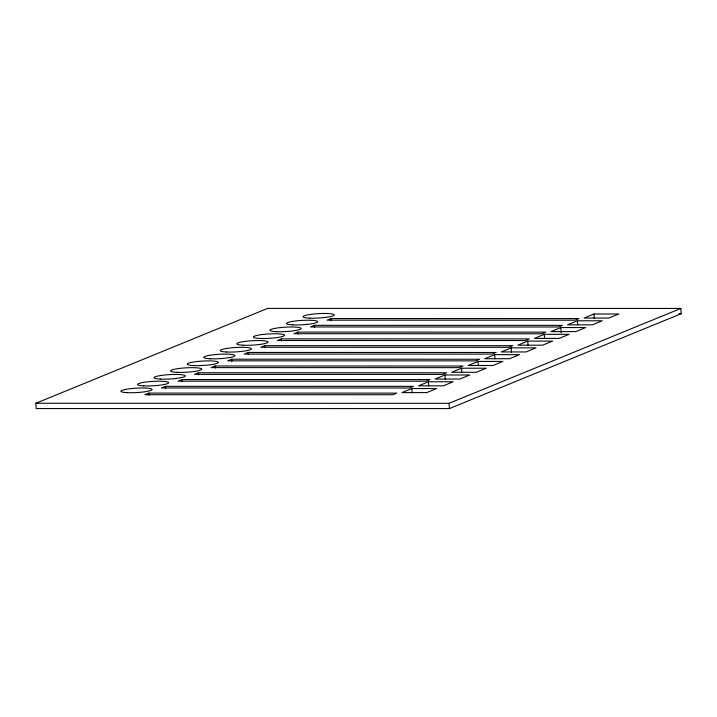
<?xml version="1.0" encoding="UTF-8"?>
<svg xmlns="http://www.w3.org/2000/svg" width="717" height="717" viewBox="0 0 717 717"><rect width="100%" height="100%" fill="white"/><g stroke="black" fill="none" stroke-linecap="round" stroke-linejoin="round"><path stroke-width="1.08" d="M35.85 403.268L267.638 308.391L680.845 308.444L681.15 313.732L449.362 408.609L36.155 408.556L35.85 403.268L449.057 403.321L680.845 308.444M148.912 393.095L144.942 394.717L392.862 394.753L396.833 393.122L148.912 393.095L149.037 395.21M165.466 386.32L161.495 387.942L409.416 387.978L413.395 386.346L165.466 386.32L165.591 388.435M182.019 379.544L178.049 381.166L425.979 381.202L429.949 379.571L182.019 379.544L182.145 381.659M198.582 372.759L194.603 374.391L442.532 374.417L446.503 372.795L198.582 372.759L198.699 374.874M215.136 365.984L211.165 367.615L459.086 367.642L463.065 366.02L215.136 365.984L215.261 368.099M231.69 359.208L227.719 360.839L475.64 360.866L479.619 359.244L231.69 359.208L231.815 361.323M248.243 352.432L244.273 354.064L492.203 354.09L496.173 352.468L248.243 352.432L248.369 354.548M264.806 345.657L260.827 347.279L508.756 347.315L512.727 345.684L264.806 345.657L264.923 347.772M281.36 338.881L277.389 340.503L525.31 340.539L529.289 338.908L281.36 338.881L281.485 340.996M297.913 332.105L293.943 333.728L541.864 333.763L545.843 332.132L297.913 332.105L298.039 334.221M314.476 325.33L310.497 326.952L558.426 326.988L562.397 325.357L314.476 325.33L314.593 327.445M331.03 318.545L327.051 320.176L574.98 320.203L578.951 318.581L331.03 318.545L331.146 320.66M411.89 388.542L401.959 392.611L426.749 392.611L436.68 388.542L411.89 388.542L412.132 392.773M428.443 381.767L418.513 385.836L443.303 385.836L453.234 381.767L428.443 381.767L428.685 385.997M444.997 374.991L435.067 379.051L459.857 379.06L469.796 374.991L444.997 374.991L445.248 379.221M461.56 368.215L451.62 372.275L476.42 372.284L486.35 368.215L461.56 368.215L461.802 372.446M478.114 361.44L468.183 365.5L492.973 365.509L502.904 361.44L478.114 361.44L478.356 365.67M494.667 354.655L484.737 358.724L509.527 358.724L519.458 354.664L494.667 354.655L494.909 358.885M511.221 347.879L501.291 351.948L526.081 351.948L536.02 347.888L511.221 347.879L511.472 352.11M527.784 341.104L517.844 345.173L542.644 345.173L552.574 341.113L527.784 341.104L528.026 345.334M544.337 334.328L534.407 338.397L559.197 338.397L569.128 334.328L544.337 334.328L544.579 338.558M560.891 327.552L550.961 331.621L575.751 331.621L585.69 327.552L560.891 327.552L561.196 332.84M577.454 320.777L567.514 324.837L592.305 324.846L602.244 320.777L577.454 320.777L577.696 325.007M594.008 314.001L584.068 318.061L608.867 318.07L618.798 314.001L594.008 314.001L594.25 318.231M678.909 313.732L681.15 313.732M449.057 403.321L449.362 408.609M309.323 318.115A15.604 2.196 -3.3 0 0 334.131 315.211A15.604 2.196 -3.3 0 0 312.531 314.145A15.604 2.196 -3.3 0 0 309.323 318.115M292.769 324.891A15.604 2.196 -3.3 0 0 317.577 321.987A15.604 2.196 -3.3 0 0 295.978 320.92A15.604 2.196 -3.3 0 0 292.769 324.891M259.653 338.442A15.604 2.196 -3.3 0 0 284.461 335.538A15.604 2.196 -3.3 0 0 262.861 334.472A15.604 2.196 -3.3 0 0 259.653 338.442M276.206 331.666A15.604 2.196 -3.3 0 0 301.015 328.762A15.604 2.196 -3.3 0 0 279.424 327.696A15.604 2.196 -3.3 0 0 276.206 331.666M243.099 345.218A15.604 2.196 -3.3 0 0 267.907 342.314A15.604 2.196 -3.3 0 0 246.307 341.247A15.604 2.196 -3.3 0 0 243.099 345.218M226.536 351.993A15.604 2.196 -3.3 0 0 251.353 349.089A15.604 2.196 -3.3 0 0 229.754 348.023A15.604 2.196 -3.3 0 0 226.536 351.993M209.982 358.769A15.604 2.196 -3.3 0 0 234.791 355.874A15.604 2.196 -3.3 0 0 213.191 354.807A15.604 2.196 -3.3 0 0 209.982 358.769M193.429 365.553A15.604 2.196 -3.3 0 0 218.237 362.65A15.604 2.196 -3.3 0 0 196.637 361.583A15.604 2.196 -3.3 0 0 193.429 365.553M176.875 372.329A15.604 2.196 -3.3 0 0 201.683 369.425A15.604 2.196 -3.3 0 0 180.084 368.359A15.604 2.196 -3.3 0 0 176.875 372.329M160.312 379.105A15.604 2.196 -3.3 0 0 185.129 376.201A15.604 2.196 -3.3 0 0 163.53 375.134A15.604 2.196 -3.3 0 0 160.312 379.105M143.758 385.88A15.604 2.196 -3.3 0 0 168.567 382.977A15.604 2.196 -3.3 0 0 146.967 381.91A15.604 2.196 -3.3 0 0 143.758 385.88M127.205 392.656A15.604 2.196 -3.3 0 0 152.013 389.752A15.604 2.196 -3.3 0 0 130.413 388.686A15.604 2.196 -3.3 0 0 127.205 392.656"/></g></svg>
